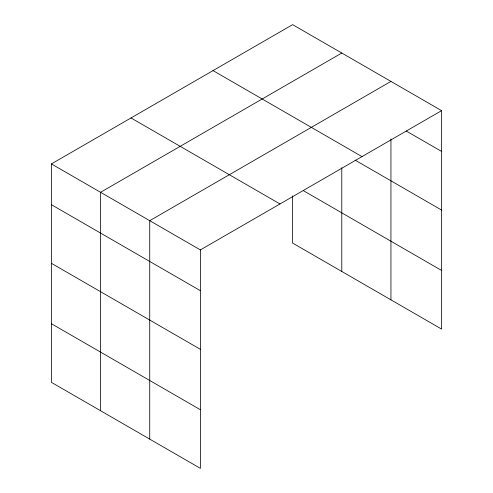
<?xml version="1.0" encoding="UTF-8"?>
<svg xmlns="http://www.w3.org/2000/svg" width="493" height="493" viewBox="0 0 493 493"><rect width="100%" height="100%" fill="white"/><g stroke="black" fill="none" stroke-linecap="round" stroke-linejoin="round"><path stroke-width="0.74" d="M441.592 110.654L292.626 24.65L51.408 163.916L51.408 382.346L200.374 468.35L200.374 249.92L441.592 110.654L441.592 329.084L292.626 243.08L292.626 195.875M341.785 53.034L100.566 192.295L100.566 410.724M390.943 81.413L149.73 220.679L149.73 439.109M406.269 131.039L441.592 151.431M213.025 70.61L361.991 156.614M355.071 160.108L441.592 210.061M303.25 190.594L441.592 270.46M131.009 117.956L279.975 203.96M51.408 163.916L200.374 249.92M51.408 204.694L200.374 290.697M51.408 263.317L200.374 349.321M51.408 323.722L200.374 409.726M390.943 138.94L390.943 299.843M341.785 167.725L341.785 271.464"/></g></svg>
